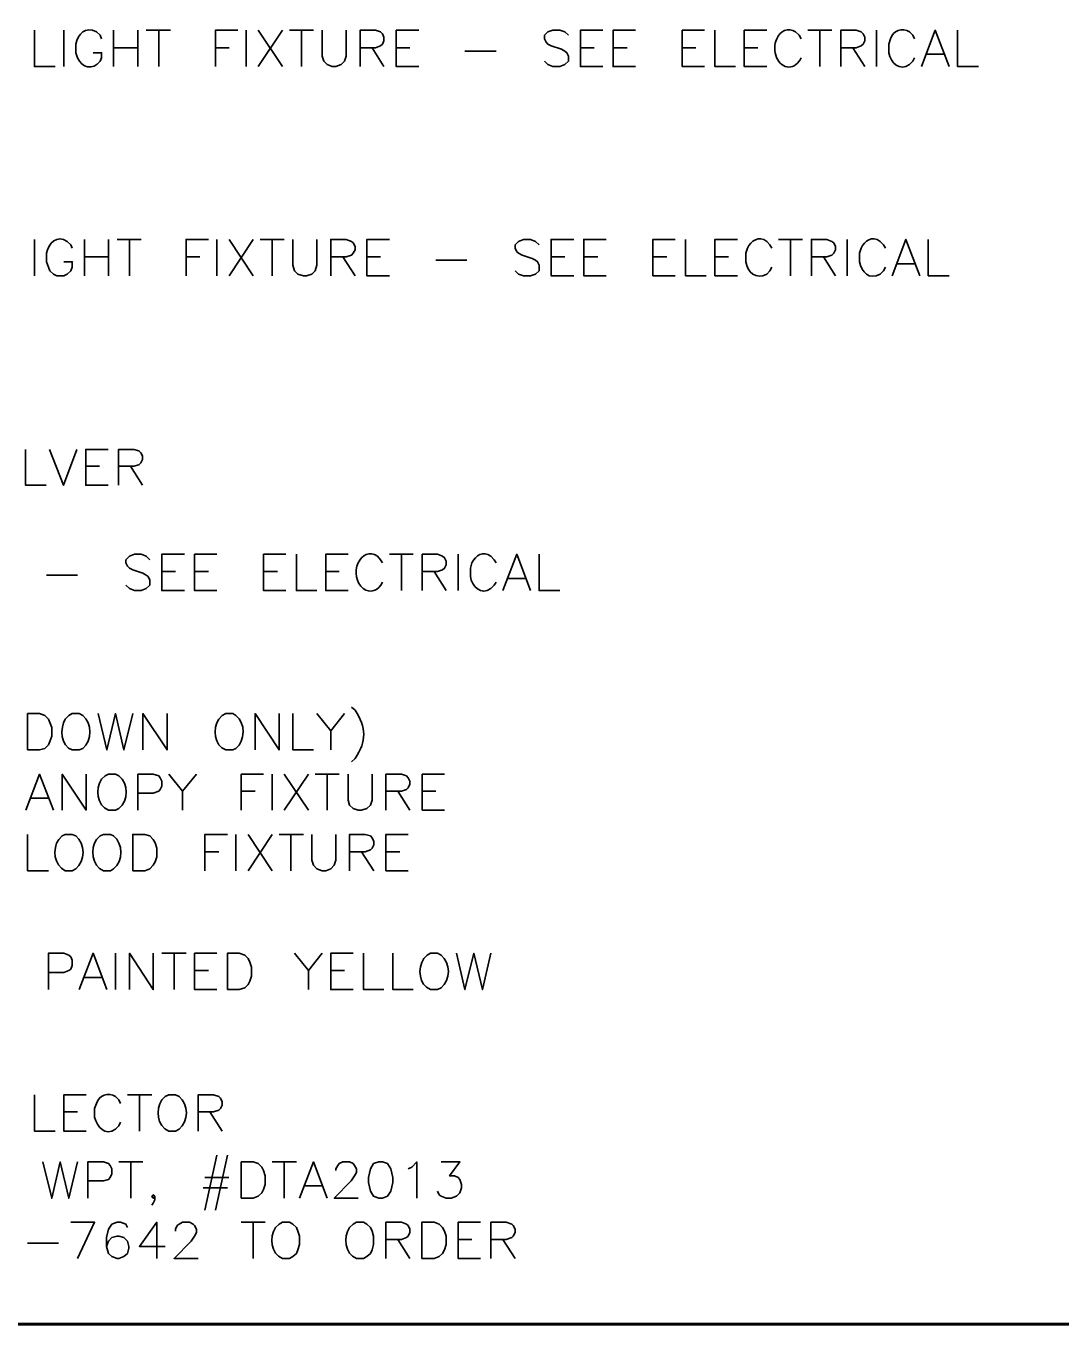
# Model space of a CAD drawing. Header units: inches. Extents: x 5 to 516, y -193 to 129.
# Drawn here: x 113.01 to 121.96, y -127.28 to -116.07 of the extents above; entities that cross this region are included whole.
import ezdxf

# ---------------------------------------------------------------- set-up
doc = ezdxf.new("R2010")
doc.units = ezdxf.units.IN
doc.header["$MEASUREMENT"] = 0
doc.layers.add('PDF4_Geometry', color=7, linetype='Continuous')

msp = doc.modelspace()

# ---------------------------------------------------------------- linework, layer by layer
at = {"layer": 'PDF4_Geometry', "lineweight": 35}
for points in [[(113.0854224, -116.1063198), (113.0854224, -116.4196532), (113.2654224, -116.4196532)], [(113.3387556, -116.1063198), (113.3387556, -116.4196532)], [(113.6654226, -116.1796527), (113.6520893, -116.1496527), (113.6220893, -116.1196527)], [(113.7687585, -116.1063198), (113.7687585, -116.4196532)], [(113.9787568, -116.1063198), (113.9787568, -116.4196532)], [(114.0520905, -116.1063198), (114.2620905, -116.1063198)], [(114.1587562, -116.1063198), (114.1587562, -116.4196532)], [(114.6487567, -116.4196531), (114.6487567, -116.1063198), (114.84209, -116.1063198)], [(114.9154227, -116.1063198), (114.9154227, -116.4196532)], [(115.2287569, -116.1063198), (115.0187569, -116.4196532)], [(115.0187586, -116.1063198), (115.2287586, -116.4196532)], [(115.2887578, -116.1063198), (115.4954245, -116.1063198)], [(115.3920904, -116.1063198), (115.3920904, -116.4196532)], [(115.5720898, -116.1063198), (115.5720898, -116.3296531), (115.5854232, -116.3729865), (115.6154232, -116.4029865), (115.6587565, -116.4196532), (115.6887565, -116.4196532), (115.7354232, -116.4029865), (115.7654232, -116.3729865), (115.7787565, -116.3296531), (115.7787565, -116.1063198)], [(115.8987568, -116.4196531), (115.8987568, -116.1063198), (116.0320901, -116.1063198), (116.0754235, -116.1196531), (116.0920901, -116.1363198), (116.1054235, -116.1663198), (116.1054235, -116.1963198), (116.0920901, -116.2263198), (116.0754235, -116.2396531), (116.0320901, -116.2563198), (115.8987568, -116.2563198)], [(116.4054243, -116.4196531), (116.212091, -116.4196531), (116.212091, -116.1063198), (116.4054243, -116.1063198)], [(117.6987583, -116.1496531), (117.6687583, -116.1196531), (117.6254249, -116.1063197), (117.5654249, -116.1063197), (117.5220916, -116.1196531), (117.4920916, -116.1496531), (117.4920916, -116.1796531), (117.5054249, -116.2096531), (117.5220916, -116.2263197), (117.5487583, -116.2396531), (117.6387583, -116.2696531), (117.6687583, -116.2863197), (117.685425, -116.2996531), (117.6987583, -116.3296531), (117.6987583, -116.3729864), (117.6687583, -116.4029864), (117.6254249, -116.4196531), (117.5654249, -116.4196531), (117.5220916, -116.4029864), (117.4920916, -116.3729864)], [(117.9954242, -116.4196531), (117.8020908, -116.4196531), (117.8020908, -116.1063198), (117.9954242, -116.1063198)], [(118.2787562, -116.4196531), (118.0854228, -116.4196531), (118.0854228, -116.1063198), (118.2787562, -116.1063198)], [(118.8754223, -116.4196531), (118.682089, -116.4196531), (118.682089, -116.1063198), (118.8754223, -116.1063198)], [(118.9654244, -116.1063198), (118.9654244, -116.4196532), (119.1420911, -116.4196532)], [(119.4120909, -116.4196531), (119.2187576, -116.4196531), (119.2187576, -116.1063198), (119.4120909, -116.1063198)], [(119.708758, -116.1796527), (119.6920914, -116.1496527), (119.6620914, -116.1196527)], [(119.768759, -116.1063198), (119.9754257, -116.1063198)], [(119.8720915, -116.1063198), (119.8720915, -116.4196532)], [(120.052091, -116.4196531), (120.052091, -116.1063198), (120.1854243, -116.1063198), (120.2287577, -116.1196531), (120.2454243, -116.1363198), (120.2587577, -116.1663198), (120.2587577, -116.1963198), (120.2454243, -116.2263198), (120.2287577, -116.2396531), (120.1854243, -116.2563198), (120.052091, -116.2563198)], [(120.362092, -116.1063198), (120.362092, -116.4196532)], [(120.6887555, -116.1796527), (120.6754222, -116.1496527), (120.6454222, -116.1196527)], [(120.7487565, -116.4196531), (120.8687565, -116.1063198), (120.9887565, -116.4196531)], [(121.0620907, -116.1063198), (121.0620907, -116.4196532), (121.2420907, -116.4196532)], [(113.4420892, -116.2263194), (113.4420892, -116.2996527), (113.4587559, -116.342986)], [(113.7687585, -116.2563196), (113.9787585, -116.2563196)], [(114.6487567, -116.2563196), (114.7687567, -116.2563196)], [(116.0020893, -116.2563196), (116.1054227, -116.419653)], [(116.212091, -116.2563196), (116.3287576, -116.2563196)], [(116.8054239, -116.2863193), (117.075424, -116.2863193)], [(117.8020908, -116.2563196), (117.9220908, -116.2563196)], [(118.0854228, -116.2563196), (118.2054228, -116.2563196)], [(118.682089, -116.2563196), (118.7987557, -116.2563196)], [(119.2187576, -116.2563196), (119.3354243, -116.2563196)], [(120.1554235, -116.2563196), (120.2587569, -116.419653)], [(120.4820889, -116.1796527), (120.4687555, -116.2263194), (120.4687555, -116.2996527)], [(113.6520893, -116.372986), (113.6654226, -116.342986), (113.6654226, -116.2996527), (113.5920893, -116.2996527)], [(120.6454222, -116.402986), (120.6754222, -116.372986), (120.6887555, -116.342986)], [(120.7954247, -116.3129865), (120.9420913, -116.3129865)], [(113.0854224, -117.912986), (113.0854224, -118.2263194)], [(113.4120894, -117.9896529), (113.398756, -117.9596529), (113.368756, -117.9296529)], [(113.5187585, -117.912986), (113.5187585, -118.2263194)], [(113.7254236, -117.912986), (113.7254236, -118.2263194)], [(113.7987573, -117.912986), (114.0087573, -117.912986)], [(113.905423, -117.912986), (113.905423, -118.2263194)], [(114.3954235, -118.2263193), (114.3954235, -117.912986), (114.5887568, -117.912986)], [(114.6620895, -117.912986), (114.6620895, -118.2263194)], [(114.9754237, -117.912986), (114.768757, -118.2263194)], [(114.7687586, -117.912986), (114.9754253, -118.2263194)], [(115.0354246, -117.912986), (115.2420913, -117.912986)], [(115.1387571, -117.912986), (115.1387571, -118.2263194)], [(115.3187566, -117.912986), (115.3187566, -118.1363193), (115.3320899, -118.182986), (115.3620899, -118.212986), (115.4087566, -118.2263194), (115.4354233, -118.2263194), (115.48209, -118.212986), (115.51209, -118.182986), (115.5254233, -118.1363193), (115.5254233, -117.912986)], [(115.6454236, -118.2263193), (115.6454236, -117.912986), (115.7787569, -117.912986), (115.8254236, -117.9296526), (115.8387569, -117.942986), (115.8554236, -117.972986), (115.8554236, -118.002986), (115.8387569, -118.032986), (115.8254236, -118.0496526), (115.7787569, -118.062986), (115.6454236, -118.062986)], [(116.1520911, -118.2263193), (115.9587577, -118.2263193), (115.9587577, -117.912986), (116.1520911, -117.912986)], [(117.4454251, -117.9596533), (117.4154251, -117.9296533), (117.3720917, -117.9129866), (117.3120917, -117.9129866), (117.2687584, -117.9296533), (117.2387584, -117.9596533), (117.2387584, -117.9896533), (117.2520917, -118.0196533), (117.2687584, -118.0329867), (117.2987584, -118.0496533), (117.3854251, -118.07632), (117.4154251, -118.0929867), (117.4320917, -118.10632), (117.4454251, -118.13632), (117.4454251, -118.1829867), (117.4154251, -118.2129867), (117.3720917, -118.22632), (117.3120917, -118.22632), (117.2687584, -118.2129867), (117.2387584, -118.1829867)], [(117.7454243, -118.2263193), (117.5487576, -118.2263193), (117.5487576, -117.912986), (117.7454243, -117.912986)], [(118.0254229, -118.2263193), (117.8320896, -118.2263193), (117.8320896, -117.912986), (118.0254229, -117.912986)], [(118.6220925, -118.2263193), (118.4287592, -118.2263193), (118.4287592, -117.912986), (118.6220925, -117.912986)], [(118.7120912, -117.912986), (118.7120912, -118.2263194), (118.8887578, -118.2263194)], [(119.1587577, -118.2263193), (118.9654244, -118.2263193), (118.9654244, -117.912986), (119.1587577, -117.912986)], [(119.4554248, -117.9896529), (119.4387582, -117.9596529), (119.4120915, -117.9296529)], [(119.5154224, -117.912986), (119.7220891, -117.912986)], [(119.6187583, -117.912986), (119.6187583, -118.2263194)], [(119.7987578, -118.2263193), (119.7987578, -117.912986), (119.9320911, -117.912986), (119.9754245, -117.9296526), (119.9920911, -117.942986), (120.0054245, -117.972986), (120.0054245, -118.002986), (119.9920911, -118.032986), (119.9754245, -118.0496526), (119.9320911, -118.062986), (119.7987578, -118.062986)], [(120.1087588, -117.912986), (120.1087588, -118.2263194)], [(120.4387555, -117.9896529), (120.4220889, -117.9596529), (120.3920889, -117.9296529)], [(120.4954233, -118.2263193), (120.6154233, -117.912986), (120.7354233, -118.2263193)], [(120.8087575, -117.912986), (120.8087575, -118.2263194), (120.9887575, -118.2263194)], [(113.188756, -118.0329863), (113.188756, -118.1063196), (113.2054227, -118.1529863), (113.218756, -118.1829863), (113.248756, -118.2129863), (113.278756, -118.2263196), (113.338756, -118.2263196), (113.368756, -118.2129863), (113.398756, -118.1829863), (113.4120894, -118.1529863), (113.4120894, -118.1063196), (113.338756, -118.1063196)], [(113.5187585, -118.0629867), (113.7254252, -118.0629867)], [(114.3954235, -118.0629867), (114.5154235, -118.0629867)], [(115.7487561, -118.0629867), (115.8554228, -118.22632)], [(115.9587577, -118.0629867), (116.0754244, -118.0629867)], [(117.5487576, -118.0629867), (117.6687576, -118.0629867)], [(117.8320896, -118.0629867), (117.9520896, -118.0629867)], [(118.4287592, -118.0629867), (118.5487592, -118.0629867)], [(118.9654244, -118.0629867), (119.0820911, -118.0629867)], [(119.2454248, -117.9896529), (119.2320915, -118.0329863), (119.2320915, -118.1063196)], [(119.9020903, -118.0629867), (120.0054236, -118.22632)], [(120.2287555, -117.9896529), (120.2154222, -118.0329863), (120.2154222, -118.1063196)], [(116.5520907, -118.0929863), (116.8220907, -118.0929863)], [(119.4120915, -118.2129863), (119.4387582, -118.1829863), (119.4554248, -118.1529863)], [(120.3920889, -118.2129863), (120.4220889, -118.1829863), (120.4387555, -118.1529863)], [(120.5420914, -118.1229859), (120.6887581, -118.1229859)], [(113.0087555, -119.7263194), (113.0087555, -120.0363195), (113.1854222, -120.0363195)], [(113.2154239, -119.7263194), (113.3354239, -120.0363195), (113.4520906, -119.7263194)], [(113.7220914, -120.0363196), (113.5287581, -120.0363196), (113.5287581, -119.7263195), (113.7220914, -119.7263195)], [(113.8120901, -120.0363196), (113.8120901, -119.7263195), (113.9454234, -119.7263195), (113.9887568, -119.7396529), (114.0054234, -119.7563195), (114.0187568, -119.7829862), (114.0187568, -119.8129862), (114.0054234, -119.8429862), (113.9887568, -119.8596529), (113.9454234, -119.8729862), (113.8120901, -119.8729862)], [(113.5287581, -119.8729861), (113.6487581, -119.8729861)], [(113.9154226, -119.8729861), (114.018756, -120.0363194)], [(114.0820893, -120.6796531), (114.0520893, -120.6496531), (114.008756, -120.6329864), (113.948756, -120.6329864), (113.9054226, -120.6496531), (113.8754226, -120.6796531), (113.8754226, -120.7063197), (113.8887559, -120.7363197), (113.9054226, -120.7529864), (113.9354226, -120.7663197), (114.0220893, -120.7963197), (114.0520893, -120.8129864), (114.068756, -120.8263197), (114.0820893, -120.8563197), (114.0820893, -120.8996531), (114.0520893, -120.9296531), (114.008756, -120.9463197), (113.948756, -120.9463197), (113.9054226, -120.9296531), (113.8754226, -120.8996531)], [(114.3820919, -120.9463199), (114.1854252, -120.9463199), (114.1854252, -120.6329866), (114.3820919, -120.6329866)], [(114.6620906, -120.9463199), (114.4687572, -120.9463199), (114.4687572, -120.6329866), (114.6620906, -120.6329866)], [(115.2587567, -120.9463199), (115.0654234, -120.9463199), (115.0654234, -120.6329866), (115.2587567, -120.6329866)], [(115.3487554, -120.6329866), (115.3487554, -120.9463199), (115.5254221, -120.9463199)], [(115.7954253, -120.9463199), (115.602092, -120.9463199), (115.602092, -120.6329866), (115.7954253, -120.6329866)], [(116.0920891, -120.7063195), (116.0754224, -120.6796528), (116.0487557, -120.6496528)], [(116.15209, -120.6329866), (116.3587567, -120.6329866)], [(116.2554225, -120.6329866), (116.2554225, -120.9463199)], [(116.4354254, -120.9463199), (116.4354254, -120.6329866), (116.5687587, -120.6329866), (116.6120921, -120.6496532), (116.6287587, -120.6629866), (116.6420921, -120.6929866), (116.6420921, -120.7229866), (116.6287587, -120.7529866), (116.6120921, -120.7663199), (116.5687587, -120.7829866), (116.4354254, -120.7829866)], [(116.745423, -120.6329866), (116.745423, -120.9463199)], [(117.0754231, -120.7063195), (117.0587565, -120.6796528), (117.0287565, -120.6496528)], [(117.1320909, -120.9463199), (117.2520909, -120.6329866), (117.3720909, -120.9463199)], [(117.4454251, -120.6329866), (117.4454251, -120.9463199), (117.6254251, -120.9463199)], [(116.8654231, -120.7063195), (116.8520898, -120.7529862), (116.8520898, -120.8263195)], [(113.1887549, -120.8129869), (113.458755, -120.8129869)], [(114.1854252, -120.7829864), (114.3054252, -120.7829864)], [(114.4687572, -120.7829864), (114.5887572, -120.7829864)], [(115.0654234, -120.7829864), (115.1854234, -120.7829864)], [(115.602092, -120.7829864), (115.7187587, -120.7829864)], [(116.5387579, -120.7829864), (116.6420913, -120.9463198)], [(117.0287565, -120.9296528), (117.0587565, -120.8996528), (117.0754231, -120.8729862)], [(117.1787591, -120.8429865), (117.3287591, -120.8429865)], [(113.5020894, -122.02632), (113.4720894, -122.0096533), (113.4120894, -122.0096533), (113.3820894, -122.02632), (113.3520894, -122.05632)], [(113.6354238, -122.0096533), (113.7120905, -122.3229867), (113.7854238, -122.0096533), (113.8587572, -122.3229867), (113.9354238, -122.0096533)], [(114.0220883, -122.3229866), (114.0220883, -122.0096533), (114.2320884, -122.3229866), (114.2320884, -122.0096533)], [(114.8254231, -122.02632), (114.7987564, -122.0096533), (114.7387564, -122.0096533), (114.7087564, -122.02632), (114.6787564, -122.05632)], [(114.9920896, -122.3229866), (114.9920896, -122.0096533), (115.1987563, -122.3229866), (115.1987563, -122.0096533)], [(115.3187566, -122.0096533), (115.3187566, -122.3229867), (115.4954233, -122.3229867)], [(115.5254251, -122.0096533), (115.6454251, -122.1596533), (115.6454251, -122.3229867)], [(115.7654221, -122.0096533), (115.6454221, -122.1596533)], [(115.825423, -121.9529864), (115.855423, -121.9796531)], [(113.4120894, -122.3229867), (113.4720894, -122.3229867), (113.5020894, -122.3096533)], [(114.7387564, -122.3229867), (114.7987564, -122.3229867), (114.8254231, -122.3096533)], [(115.855423, -122.3963198), (115.825423, -122.4263198)], [(113.0120921, -122.8429867), (113.1287587, -122.5329867), (113.2487587, -122.8429867)], [(113.3254228, -122.8429867), (113.3254228, -122.5329867), (113.5320895, -122.8429867), (113.5320895, -122.5329867)], [(113.8154236, -122.5463199), (113.7854236, -122.5329866), (113.7254236, -122.5329866), (113.6954235, -122.5463199), (113.6654235, -122.5763199)], [(113.9787568, -122.8429867), (113.9787568, -122.5329867), (114.1120901, -122.5329867), (114.1587568, -122.54632), (114.1720901, -122.5629867), (114.1854235, -122.5929867), (114.1854235, -122.63632), (114.1720901, -122.66632), (114.1587568, -122.6796534), (114.1120901, -122.69632), (113.9787568, -122.69632)], [(114.2454228, -122.5329866), (114.3654228, -122.6796532), (114.3654228, -122.8429866)], [(114.4854232, -122.5329866), (114.3654232, -122.6796532)], [(114.8720911, -122.8429867), (114.8720911, -122.5329867), (115.0654245, -122.5329867)], [(115.1387571, -122.5329866), (115.1387571, -122.8429866)], [(115.2420897, -122.5329866), (115.4520897, -122.8429866)], [(115.4520913, -122.5329866), (115.2420913, -122.8429866)], [(115.5120923, -122.5329866), (115.7187589, -122.5329866)], [(115.6154248, -122.5329866), (115.6154248, -122.8429866)], [(115.7954243, -122.5329866), (115.7954243, -122.7563199), (115.8087576, -122.7996533), (115.8387576, -122.8296533), (115.8820909, -122.8429866), (115.9120909, -122.8429866), (115.9587576, -122.8296533), (115.9887576, -122.7996533), (116.0020909, -122.7563199), (116.0020909, -122.5329866)], [(116.1220912, -122.8429867), (116.1220912, -122.5329867), (116.2554246, -122.5329867), (116.2987579, -122.54632), (116.3154246, -122.5629867), (116.3287579, -122.5929867), (116.3287579, -122.6196533), (116.3154246, -122.6496533), (116.2987579, -122.66632), (116.2554246, -122.6796534), (116.1220912, -122.6796534)], [(116.6287587, -122.8429867), (116.4354254, -122.8429867), (116.4354254, -122.5329867), (116.6287587, -122.5329867)], [(114.8720911, -122.6796532), (114.9920911, -122.6796532)], [(116.2254238, -122.6796532), (116.3287571, -122.8429866)], [(116.4354254, -122.6796532), (116.5520921, -122.6796532)], [(113.0554236, -122.7396533), (113.2054236, -122.7396533)], [(113.7254236, -122.8429866), (113.7854236, -122.8429866), (113.8154236, -122.8296533)], [(113.0254249, -123.0529866), (113.0254249, -123.36632), (113.2054249, -123.36632)], [(113.4420918, -123.06632), (113.4120918, -123.0529866), (113.3520918, -123.0529866), (113.3254251, -123.06632), (113.2954251, -123.09632)], [(113.7687553, -123.06632), (113.7420886, -123.0529866), (113.6820886, -123.0529866), (113.6520886, -123.06632), (113.6220886, -123.09632)], [(114.558757, -123.36632), (114.558757, -123.0529866), (114.7520903, -123.0529866)], [(114.825423, -123.0529866), (114.825423, -123.36632)], [(114.9320887, -123.0529866), (115.1387554, -123.36632)], [(115.1387571, -123.0529866), (114.9320904, -123.36632)], [(115.1987581, -123.0529866), (115.4087581, -123.0529866)], [(115.3020906, -123.0529866), (115.3020906, -123.36632)], [(115.4820901, -123.0529866), (115.4820901, -123.27632), (115.4954234, -123.3196533), (115.5254234, -123.3496533), (115.5720901, -123.36632), (115.6020901, -123.36632), (115.6454234, -123.3496533), (115.6754234, -123.3196533), (115.6887568, -123.27632), (115.6887568, -123.0529866)], [(115.8087571, -123.36632), (115.8087571, -123.0529866), (115.9420904, -123.0529866), (115.9887571, -123.0663199), (116.0020904, -123.0829866), (116.0187571, -123.1129866), (116.0187571, -123.1429866), (116.0020904, -123.1729866), (115.9887571, -123.18632), (115.9420904, -123.2029866), (115.8087571, -123.2029866)], [(116.3154246, -123.36632), (116.1220912, -123.36632), (116.1220912, -123.0529866), (116.3154246, -123.0529866)], [(114.558757, -123.2029865), (114.678757, -123.2029865)], [(115.9120896, -123.2029865), (116.0187563, -123.3663198)], [(116.1220912, -123.2029865), (116.2420912, -123.2029865)], [(113.3520918, -123.36632), (113.4120918, -123.36632), (113.4420918, -123.3496533)], [(113.6820886, -123.36632), (113.7420886, -123.36632), (113.7687553, -123.3496533)], [(113.2054243, -124.3929865), (113.2054243, -124.0796531), (113.3387577, -124.0796531), (113.382091, -124.0963198), (113.3987577, -124.1096531), (113.412091, -124.1396531), (113.412091, -124.1863198), (113.3987577, -124.2163198), (113.382091, -124.2296531), (113.3387577, -124.2463198), (113.2054243, -124.2463198)], [(113.4720903, -124.3929865), (113.5920903, -124.0796531), (113.7120904, -124.3929865)], [(113.7854245, -124.0796532), (113.7854245, -124.3929865)], [(113.905423, -124.3929865), (113.905423, -124.0796531), (114.1120897, -124.3929865), (114.1120897, -124.0796531)], [(114.1854252, -124.0796532), (114.3954252, -124.0796532)], [(114.2920909, -124.0796532), (114.2920909, -124.3929865)], [(114.6620906, -124.3929865), (114.4687572, -124.3929865), (114.4687572, -124.0796531), (114.6620906, -124.0796531)], [(115.3320894, -124.0796532), (115.4520894, -124.2296532), (115.4520894, -124.3929865)], [(115.5720898, -124.0796532), (115.4520898, -124.2296532)], [(115.8387569, -124.3929865), (115.6454236, -124.3929865), (115.6454236, -124.0796531), (115.8387569, -124.0796531)], [(115.928759, -124.0796532), (115.928759, -124.3929865), (116.1054256, -124.3929865)], [(116.1820888, -124.0796532), (116.1820888, -124.3929865), (116.3587555, -124.3929865)], [(116.5987558, -124.0963198), (116.5687558, -124.0796532), (116.5087558, -124.0796532), (116.4787557, -124.0963198), (116.4487557, -124.1263198)], [(116.7320902, -124.0796532), (116.8054235, -124.3929865), (116.8820902, -124.0796532), (116.9554235, -124.3929865), (117.0287569, -124.0796532)], [(114.4687572, -124.2296538), (114.5887572, -124.2296538)], [(115.6454236, -124.2296538), (115.7654236, -124.2296538)], [(113.5187585, -124.2896531), (113.6654252, -124.2896531)], [(116.5087558, -124.3929865), (116.5687558, -124.3929865), (116.5987558, -124.3796532)], [(113.0854224, -125.3029868), (113.0854224, -125.6163202), (113.2654224, -125.6163202)], [(113.532089, -125.6163202), (113.3387556, -125.6163202), (113.3387556, -125.3029868), (113.532089, -125.3029868)], [(113.8287561, -125.3763206), (113.8154227, -125.3463206), (113.7854227, -125.3163206)], [(113.888757, -125.3029868), (114.098757, -125.3029868)], [(113.9920896, -125.3029868), (113.9920896, -125.6163202)], [(114.3354228, -125.3163202), (114.3054228, -125.3029868), (114.2454228, -125.3029868), (114.2154228, -125.3163202), (114.1854228, -125.3463202)], [(114.498756, -125.6163202), (114.498756, -125.3029868), (114.6320893, -125.3029868), (114.678756, -125.3163201), (114.6920893, -125.3329868), (114.708756, -125.3629868), (114.708756, -125.3929868), (114.6920893, -125.4196535), (114.678756, -125.4363201), (114.6320893, -125.4496535), (114.498756, -125.4496535)], [(113.3387556, -125.4496535), (113.4587556, -125.4496535)], [(113.6220894, -125.3763206), (113.6054227, -125.4196539), (113.6054227, -125.4963206)], [(114.6020919, -125.4496535), (114.7087586, -125.6163202)], [(113.7854227, -125.5996539), (113.8154227, -125.5696539), (113.8287561, -125.5396539)], [(114.2454228, -125.6163202), (114.3054228, -125.6163202), (114.3354228, -125.5996535)], [(114.6620895, -125.8229869), (114.5587561, -126.2996536)], [(114.7520892, -125.8229869), (114.6487559, -126.2996536)], [(113.1587562, -125.882987), (113.2354228, -126.1963204), (113.3087562, -125.882987), (113.3820895, -126.1963204), (113.4587562, -125.882987)], [(113.5454241, -126.1963203), (113.5454241, -125.882987), (113.6820908, -125.882987), (113.7254241, -125.8963203), (113.7387574, -125.912987), (113.7554241, -125.942987), (113.7554241, -125.9863203), (113.7387574, -126.0163203), (113.7254241, -126.032987), (113.6820908, -126.0463203), (113.5454241, -126.0463203)], [(113.8154233, -125.882987), (114.02209, -125.882987)], [(113.9187558, -125.882987), (113.9187558, -126.1963204)], [(115.1387571, -125.882987), (115.3487571, -125.882987)], [(115.2420897, -125.882987), (115.2420897, -126.1963204)], [(115.3754244, -126.1963203), (115.4954244, -125.882987), (115.6154244, -126.1963203)], [(115.6887551, -125.9563199), (115.6887551, -125.9429866), (115.7054218, -125.9129866), (115.7187551, -125.8963199), (115.7487551, -125.8829866), (115.8087552, -125.8829866), (115.8387552, -125.8963199), (115.8520885, -125.9129866), (115.8687552, -125.9429866), (115.8687552, -125.9729866), (115.8520885, -126.0029866), (115.8220885, -126.0463199), (115.6754218, -126.1963199), (115.8820885, -126.1963199)], [(116.3154235, -125.9429871), (116.3454235, -125.9263204), (116.3887568, -125.8829871), (116.3887568, -126.1963205)], [(116.5987555, -125.882987), (116.7620888, -125.882987), (116.6720888, -126.002987), (116.7154222, -126.002987), (116.7454222, -126.0163204), (116.7620888, -126.032987), (116.7754222, -126.0763204), (116.7754222, -126.1063204), (116.7620888, -126.1496537), (116.7320888, -126.1796537), (116.6854222, -126.1963204), (116.6420888, -126.1963204), (116.5987555, -126.1796537), (116.5820888, -126.1663204), (116.5687555, -126.1363204)], [(114.558757, -126.01632), (114.7654236, -126.01632)], [(114.542091, -126.1063206), (114.752091, -126.1063206)], [(115.4220891, -126.0896538), (115.5720891, -126.0896538)], [(114.1254243, -126.1796535), (114.1120909, -126.1963202), (114.0987576, -126.1796535), (114.1120909, -126.1663202), (114.1254243, -126.1796535), (114.1254243, -126.2096535), (114.1120909, -126.2396535), (114.0987576, -126.2563202)], [(113.4587575, -126.7163204), (113.6054242, -126.4029871), (113.3987575, -126.4029871)], [(113.888757, -126.4496536), (113.8754237, -126.4196535), (113.828757, -126.4029869), (113.798757, -126.4029869), (113.7554237, -126.4196535), (113.7254237, -126.4629869), (113.708757, -126.5363202), (113.708757, -126.6129869), (113.7254237, -126.6729869), (113.7554237, -126.6996536), (113.798757, -126.7163202), (113.8154237, -126.7163202), (113.858757, -126.6996536), (113.888757, -126.6729869), (113.9020904, -126.6263202), (113.9020904, -126.6129869), (113.888757, -126.5663202), (113.858757, -126.5363202), (113.8154237, -126.5229869), (113.798757, -126.5229869), (113.7554237, -126.5363202), (113.7254237, -126.5663202), (113.708757, -126.6129869)], [(114.1420903, -126.7163204), (114.1420903, -126.4029871), (113.9920902, -126.6129871), (114.2154236, -126.6129871)], [(114.3054237, -126.479654), (114.3054237, -126.4629874), (114.3187571, -126.4329874), (114.3354237, -126.419654), (114.3654237, -126.4029874), (114.4254237, -126.4029874), (114.4554237, -126.419654), (114.4687571, -126.4329874), (114.4854237, -126.4629874), (114.4854237, -126.4929874), (114.4687571, -126.5229874), (114.4387571, -126.5663207), (114.2920904, -126.7163207), (114.4987571, -126.7163207)], [(114.8720911, -126.4029871), (115.0787578, -126.4029871)], [(114.9754237, -126.4029871), (114.9754237, -126.7163204)], [(115.2287569, -126.7163204), (115.2887569, -126.7163204), (115.3187569, -126.6996538), (115.3487569, -126.6729871), (115.3620902, -126.6429871), (115.3754235, -126.5963204), (115.3754235, -126.5229871), (115.3620902, -126.4796538), (115.3487569, -126.4496538), (115.3187569, -126.4196538), (115.2887569, -126.4029871), (115.2287569, -126.4029871), (115.1987569, -126.4196538), (115.1687569, -126.4496538)], [(115.868758, -126.7163204), (115.928758, -126.7163204), (115.958758, -126.6996538), (115.988758, -126.6729871), (116.0020913, -126.6429871), (116.0154247, -126.5963204), (116.0154247, -126.5229871), (116.0020913, -126.4796538), (115.988758, -126.4496538), (115.958758, -126.4196538), (115.928758, -126.4029871), (115.868758, -126.4029871), (115.838758, -126.4196538), (115.808758, -126.4496538)], [(116.1220912, -126.7163204), (116.1220912, -126.4029871), (116.2554246, -126.4029871), (116.2987579, -126.4196537), (116.3154246, -126.4329871), (116.3287579, -126.4629871), (116.3287579, -126.4929871), (116.3154246, -126.5229871), (116.2987579, -126.5363204), (116.2554246, -126.5529871), (116.1220912, -126.5529871)], [(116.9387563, -126.7163204), (116.745423, -126.7163204), (116.745423, -126.4029871), (116.9387563, -126.4029871)], [(117.0287584, -126.7163204), (117.0287584, -126.4029871), (117.1620917, -126.4029871), (117.2087584, -126.4196537), (117.2220917, -126.4329871), (117.2387584, -126.4629871), (117.2387584, -126.4929871), (117.2220917, -126.5229871), (117.2087584, -126.5363204), (117.1620917, -126.5529871), (117.0287584, -126.5529871)], [(113.0254249, -126.5829874), (113.2920915, -126.5829874)], [(116.2254238, -126.5529869), (116.3287571, -126.7163203)], [(116.745423, -126.5529869), (116.865423, -126.5529869)], [(117.1320909, -126.5529869), (117.2387576, -126.7163203)]]:
    msp.add_lwpolyline(points, dxfattribs=at)
for points in [[(113.0254249, -122.3229866), (113.0254249, -122.0096533), (113.1287582, -122.0096533), (113.1754249, -122.0263199), (113.2054249, -122.0563199), (113.2187582, -122.0863199), (113.2354249, -122.1296533), (113.2354249, -122.2029866), (113.2187582, -122.2496533), (113.2054249, -122.2796533), (113.1754249, -122.3096533), (113.1287582, -122.3229866)], [(113.9354252, -123.36632), (113.9354252, -123.0529866), (114.0387585, -123.0529866), (114.0820919, -123.0663199), (114.1120919, -123.0963199), (114.1287585, -123.12632), (114.1420919, -123.1729866), (114.1420919, -123.24632), (114.1287585, -123.2896533), (114.1120919, -123.3196533), (114.0820919, -123.3496533), (114.0387585, -123.36632)], [(114.7520892, -124.3929865), (114.7520892, -124.0796531), (114.8554226, -124.0796531), (114.9020892, -124.0963198), (114.9320892, -124.1263198), (114.9454226, -124.1563198), (114.9620892, -124.1996531), (114.9620892, -124.2763198), (114.9454226, -124.3196531), (114.9320892, -124.3496531), (114.9020892, -124.3796531), (114.8554226, -124.3929865)], [(114.8720911, -126.1963203), (114.8720911, -125.882987), (114.9754245, -125.882987), (115.0187578, -125.8963203), (115.0487578, -125.9263203), (115.0654245, -125.9563203), (115.0787578, -126.002987), (115.0787578, -126.0763203), (115.0654245, -126.1196537), (115.0487578, -126.1496537), (115.0187578, -126.1796537), (114.9754245, -126.1963203)], [(116.0620903, -125.882987), (116.0154236, -125.8963203), (115.9887569, -125.942987), (115.9720903, -126.0163204), (115.9720903, -126.0596537), (115.9887569, -126.1363204), (116.0154236, -126.1796537), (116.0620903, -126.1963204), (116.0920903, -126.1963204), (116.1354236, -126.1796537), (116.1654236, -126.1363204), (116.1820903, -126.0596537), (116.1820903, -126.0163204), (116.1654236, -125.942987), (116.1354236, -125.8963203), (116.0920903, -125.882987)], [(116.4320888, -126.7163204), (116.4320888, -126.4029871), (116.5387555, -126.4029871), (116.5820888, -126.4196537), (116.6120888, -126.4496537), (116.6287555, -126.4796537), (116.6420888, -126.5229871), (116.6420888, -126.5963204), (116.6287555, -126.6429871), (116.6120888, -126.6729871), (116.5820888, -126.6996537), (116.5387555, -126.7163204)]]:
    msp.add_lwpolyline(points, close=True, dxfattribs=at)
at = {"layer": 'PDF4_Geometry', "lineweight": 60}
msp.add_lwpolyline([(12.8887456, -127.282987), (147.8887564, -127.282987)], dxfattribs=at)
at = {"layer": 'PDF4_Geometry', "lineweight": 35}
for centre, major_axis, ratio, start_param, end_param in [((119.6028319, -116.2634627), (-0.003884, 0.1608802), 0.7510910408, 1.0048005174, 4.1773150607), ((115.9871432, -120.7895315), (-0.002694, 0.161584), 0.7539395128, 1.0173074862, 4.1571479431)]:
    msp.add_ellipse(centre, major_axis=major_axis, ratio=ratio, start_param=start_param, end_param=end_param, dxfattribs=at)
for points in [[(113.6220893, -116.1196527), (113.5238115, -116.0687638), (113.4625892, -116.1343194), (113.4420892, -116.2263194)], [(119.6620914, -116.1196527), (119.5999803, -116.0778194), (119.5243136, -116.112986), (119.498758, -116.1796527)], [(120.6454222, -116.1196527), (120.5844222, -116.0812082), (120.5011444, -116.1086527), (120.4820889, -116.1796527)], [(113.4587559, -116.342986), (113.4892559, -116.4331527), (113.5940893, -116.4548749), (113.6520893, -116.372986)], [(120.4687555, -116.2996527), (120.4809777, -116.3873194), (120.5619222, -116.4638749), (120.6454222, -116.402986)], [(113.368756, -117.9296529), (113.2808116, -117.8675974), (113.2084227, -117.9476529), (113.188756, -118.0329863)], [(119.4120915, -117.9296529), (119.3473693, -117.8786529), (119.2724804, -117.9247085), (119.2454248, -117.9896529)], [(120.3920889, -117.9296529), (120.3240333, -117.8788752), (120.2573666, -117.9223752), (120.2287555, -117.9896529)], [(119.2320915, -118.1063196), (119.2444248, -118.1962085), (119.3213137, -118.2648196), (119.4120915, -118.2129863)], [(120.2154222, -118.1063196), (120.2308111, -118.1972085), (120.2972555, -118.2649307), (120.3920889, -118.2129863)], [(116.0487557, -120.6496528), (115.9824779, -120.5988195), (115.9140335, -120.6439861), (115.882089, -120.7063195)], [(117.0287565, -120.6496528), (116.9595342, -120.5990417), (116.8984787, -120.6417639), (116.8654231, -120.7063195)], [(116.8520898, -120.8263195), (116.8625342, -120.9073195), (116.945312, -120.9936528), (117.0287565, -120.9296528)], [(115.855423, -121.9796531), (115.9532564, -122.1302086), (115.9587008, -122.246042), (115.855423, -122.3963198)], [(113.3520894, -122.05632), (113.3043116, -122.1305978), (113.3110894, -122.29582), (113.4120894, -122.3229867)], [(113.5020894, -122.3096533), (113.5852005, -122.2413755), (113.5858116, -122.0943755), (113.5020894, -122.02632)], [(114.6787564, -122.05632), (114.6221453, -122.1305978), (114.6369786, -122.2938755), (114.7387564, -122.3229867)], [(114.8254231, -122.3096533), (114.9091453, -122.2494867), (114.9098675, -122.0866533), (114.8254231, -122.02632)], [(113.8154236, -122.8296533), (113.8990902, -122.7613199), (113.8990902, -122.6146532), (113.8154236, -122.5463199)], [(113.6654235, -122.5763199), (113.6110902, -122.6592644), (113.6220347, -122.805431), (113.7254236, -122.8429866)], [(113.2954251, -123.09632), (113.2382585, -123.1802644), (113.2533696, -123.3200422), (113.3520918, -123.36632)], [(113.4420918, -123.3496533), (113.5265363, -123.28932), (113.5258141, -123.1264867), (113.4420918, -123.06632)], [(113.6220886, -123.09632), (113.5649219, -123.1782644), (113.5799219, -123.3259867), (113.6820886, -123.36632)], [(113.7687553, -123.3496533), (113.8531997, -123.2893756), (113.8524775, -123.1264867), (113.7687553, -123.06632)], [(116.4487557, -124.1263198), (116.3944224, -124.2092643), (116.4053669, -124.355431), (116.5087558, -124.3929865)], [(116.5987558, -124.3796532), (116.6824224, -124.3113198), (116.6824224, -124.1646532), (116.5987558, -124.0963198)], [(113.7854227, -125.3163206), (113.7244227, -125.2778761), (113.641145, -125.3053206), (113.6220894, -125.3763206)], [(114.1854228, -125.3463202), (114.1297005, -125.4320979), (114.1440894, -125.572598), (114.2454228, -125.6163202)], [(114.3354228, -125.5996535), (114.4190895, -125.5313202), (114.4190895, -125.3846535), (114.3354228, -125.3163202)], [(113.6054227, -125.4963206), (113.6250894, -125.5816539), (113.6974783, -125.6617095), (113.7854227, -125.5996539)], [(115.1687569, -126.4496538), (115.1141457, -126.5344315), (115.125868, -126.6754316), (115.2287569, -126.7163204)], [(115.808758, -126.4496538), (115.7521469, -126.529876), (115.7651469, -126.6786538), (115.868758, -126.7163204)]]:
    msp.add_open_spline(points, degree=3, dxfattribs=at)

doc.saveas('drawing.dxf')
